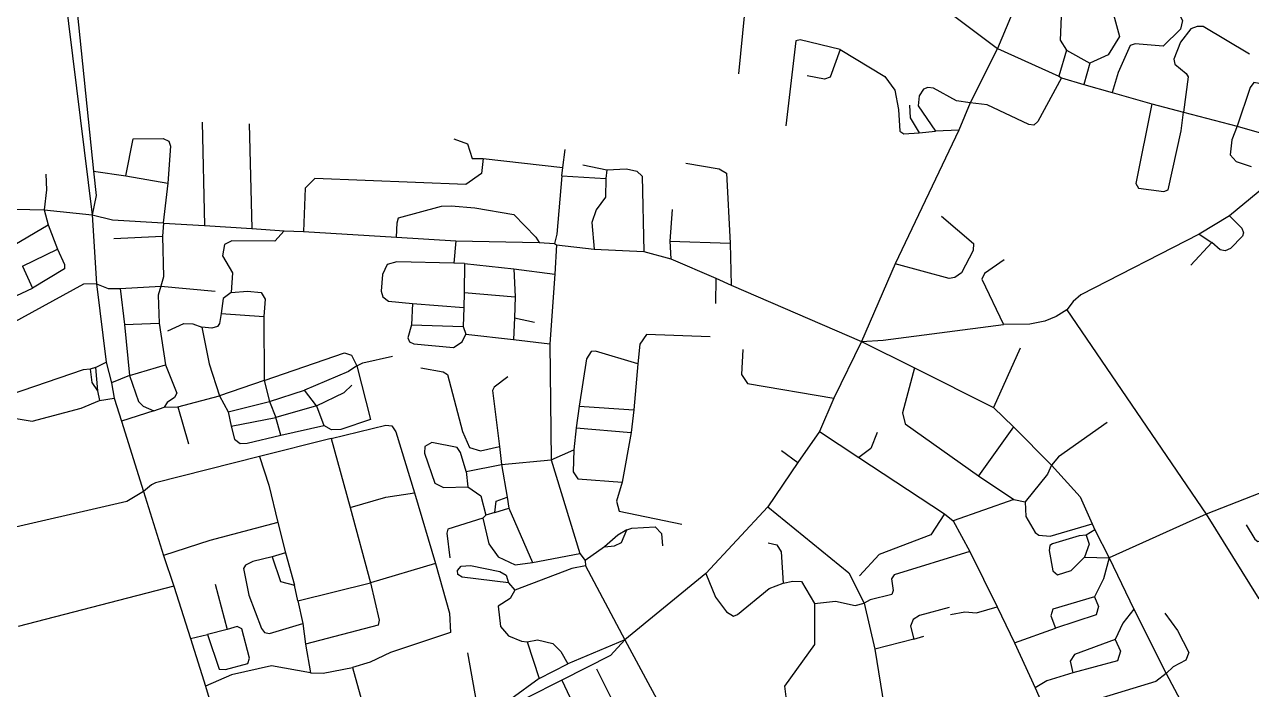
# Model space of a CAD drawing. Header units: inches. Extents: x 13511338 to 13518818, y 3653594 to 3658094.
# Drawn here: x 13515166 to 13517015, y 3655766 to 3656768 of the extents above; entities that cross this region are included whole.
import ezdxf

# ---------------------------------------------------------------- set-up
doc = ezdxf.new("R2010")
doc.units = ezdxf.units.IN
doc.header["$MEASUREMENT"] = 0

msp = doc.modelspace()

# ---------------------------------------------------------------- linework, layer by layer
for points in [[(13515240.2, 3656820.1), (13515243.6, 3656807.3), (13515270.3, 3656546.9)], [(13516675.7, 3656835.1), (13516632.5, 3656731.9)], [(13515226.7, 3656818.6), (13515268, 3656481.5)], [(13516254, 3656816.6), (13516242.2, 3656693.6)], [(13516526.1, 3656812), (13516632.5, 3656731.9)], [(13516860.7, 3656812.6), (13516906.2, 3656783.5), (13516911, 3656774.1), (13516908, 3656760.8), (13516882.1, 3656735.4), (13516840.1, 3656738.8), (13516832.2, 3656736.3), (13516814.3, 3656695.6), (13516805.2, 3656665.6)], [(13516773, 3656797.3), (13516739.1, 3656800.1), (13516728.8, 3656792.1), (13516727.1, 3656744.3), (13516736.2, 3656729.2)], [(13516773, 3656797.3), (13516807.3, 3656783.3), (13516816.2, 3656750.1), (13516799.1, 3656722.3), (13516771.4, 3656710)], [(13517012.2, 3656723.6), (13516942.6, 3656764.9), (13516933.4, 3656765.2), (13516924, 3656761.3), (13516908.3, 3656741.6), (13516898, 3656715.6), (13516899.9, 3656708.3), (13516917, 3656694.3), (13516919.9, 3656689.3), (13516912.6, 3656635.8)], [(13516395.3, 3656730.6), (13516335, 3656744.9), (13516328.5, 3656743.5), (13516313.7, 3656615.6)], [(13516395.3, 3656730.6), (13516380.5, 3656688.5), (13516372, 3656685.8), (13516345.7, 3656690.6)], [(13516395.3, 3656730.6), (13516462.6, 3656689.6), (13516477.6, 3656669.1), (13516483.3, 3656640), (13516485.2, 3656607.5), (13516491.4, 3656603.5), (13516514.4, 3656604.7)], [(13516632.5, 3656731.9), (13516591.4, 3656650)], [(13516632.5, 3656731.9), (13516724.7, 3656690.1)], [(13516736.2, 3656729.2), (13516724.7, 3656690.1)], [(13516736.2, 3656729.2), (13516771.4, 3656710)], [(13516771.4, 3656710), (13516762.7, 3656677.6)], [(13516724.7, 3656690.1), (13516728.7, 3656687.6)], [(13516591.4, 3656650), (13516570.6, 3656652.9), (13516536, 3656672.1), (13516527.3, 3656673.3), (13516520.8, 3656670.4), (13516514.5, 3656660.7), (13516512.8, 3656645.4), (13516538.8, 3656607.2)], [(13516728.7, 3656687.6), (13516693.1, 3656621.7), (13516687.3, 3656616.5), (13516679.7, 3656617.6), (13516616.7, 3656647.1), (13516591.4, 3656650)], [(13516728.7, 3656687.6), (13516762.7, 3656677.6)], [(13516762.7, 3656677.6), (13516805.2, 3656665.6)], [(13517076.3, 3656649.4), (13517026.8, 3656679.4), (13517018.7, 3656680.8), (13517013.1, 3656673.2), (13516993.5, 3656615)], [(13516805.2, 3656665.6), (13516865, 3656648.7)], [(13516499.7, 3656646.6), (13516501.1, 3656627.6), (13516514.4, 3656604.7)], [(13516591.4, 3656650), (13516574.2, 3656608.8)], [(13516865, 3656648.7), (13516841.1, 3656528.7), (13516844.8, 3656521.7), (13516883, 3656516.3), (13516889.6, 3656519.2), (13516909.4, 3656607.8), (13516912.6, 3656635.8)], [(13516865, 3656648.7), (13516912.6, 3656635.8)], [(13516912.6, 3656635.8), (13516993.5, 3656615)], [(13515434.1, 3656620.8), (13515437.4, 3656465.3)], [(13515504.7, 3656618.6), (13515508.9, 3656460.8)], [(13516574.2, 3656608.8), (13516478.5, 3656407.7)], [(13516514.4, 3656604.7), (13516538.8, 3656607.2)], [(13516574.2, 3656608.8), (13516538.8, 3656607.2)], [(13516993.5, 3656615), (13516985.7, 3656594.3), (13516983.3, 3656571.7), (13516991.9, 3656561.5), (13517014.7, 3656554.1)], [(13516993.5, 3656615), (13517058.2, 3656596.1)], [(13515319, 3656540.1), (13515329.8, 3656596), (13515375, 3656596.4), (13515383.5, 3656592.1), (13515386.2, 3656585), (13515382.1, 3656529.2)], [(13515813.2, 3656595.6), (13515833.8, 3656588.1), (13515841, 3656566.4), (13515857.6, 3656566)], [(13515977.4, 3656552.7), (13515981.2, 3656579.6)], [(13515857.6, 3656566), (13515855.1, 3656543.4), (13515831.5, 3656527), (13515603.5, 3656535.9), (13515589, 3656521.4), (13515586.6, 3656456.4)], [(13515857.6, 3656566), (13515977.4, 3656552.7)], [(13517073.7, 3656571.1), (13517056.8, 3656541.4), (13516982.2, 3656479.7)], [(13515198.6, 3656542.6), (13515199.6, 3656519), (13515196, 3656488.9)], [(13515270.3, 3656546.9), (13515274.2, 3656510.3), (13515268, 3656481.5)], [(13515270.3, 3656546.9), (13515319, 3656540.1)], [(13515975.9, 3656539.9), (13515977.4, 3656552.7)], [(13516007.7, 3656556.6), (13516043.7, 3656549.1)], [(13516043.7, 3656549.1), (13516042.2, 3656536.1)], [(13516043.7, 3656549.1), (13516073.4, 3656550.6), (13516089.1, 3656547), (13516096.9, 3656539.5), (13516099.7, 3656425.9)], [(13516162.7, 3656559.1), (13516213.2, 3656550.8), (13516224, 3656544.2), (13516229.5, 3656438.8)], [(13515319, 3656540.1), (13515382.1, 3656529.2)], [(13515382.1, 3656529.2), (13515375.2, 3656469.1)], [(13515975.9, 3656539.9), (13515968.4, 3656452), (13515964.7, 3656438.1)], [(13515975.9, 3656539.9), (13516042.2, 3656536.1)], [(13516042.2, 3656536.1), (13516041.9, 3656507.8), (13516027.8, 3656489), (13516021, 3656470), (13516024.7, 3656429.7)], [(13515130.7, 3656490.5), (13515196, 3656488.9)], [(13515196, 3656488.9), (13515268, 3656481.5)], [(13515196, 3656488.9), (13515202, 3656466.5)], [(13515726.6, 3656447.7), (13515727.8, 3656469.1), (13515729.9, 3656476.6), (13515794.7, 3656494.6), (13515809, 3656495.1), (13515845, 3656491.9), (13515903.5, 3656481.7), (13515937, 3656447.8), (13515941.7, 3656439.6)], [(13516142.2, 3656489.6), (13516138.6, 3656441.6)], [(13515268, 3656481.5), (13515298.9, 3656473.6), (13515375.2, 3656469.1)], [(13515268, 3656481.5), (13515274.8, 3656377.3)], [(13515375.7, 3656468.6), (13515374.2, 3656449.1)], [(13515375.2, 3656469.1), (13515375.7, 3656468.6)], [(13515375.7, 3656468.6), (13515437.4, 3656465.3)], [(13516548.2, 3656479.6), (13516596.1, 3656438.4), (13516595.6, 3656427.6), (13516578.4, 3656393.9), (13516568.3, 3656386.9), (13516559.6, 3656385.5), (13516478.5, 3656407.7)], [(13516982.2, 3656479.7), (13516936.6, 3656452.2)], [(13516982.2, 3656479.7), (13517000.8, 3656461.3), (13517003.4, 3656454.1), (13517001.9, 3656449), (13516983.4, 3656430.5), (13516975.6, 3656427.3), (13516968.1, 3656428.6), (13516955.3, 3656439.8)], [(13515151.4, 3656436.8), (13515202, 3656466.5)], [(13515202, 3656466.5), (13515215.8, 3656429.5)], [(13515437.4, 3656465.3), (13515508.9, 3656460.8)], [(13515557.3, 3656457.1), (13515543.7, 3656441.5), (13515478.5, 3656442.2), (13515467.6, 3656436.9), (13515464.6, 3656419.7), (13515479.5, 3656394), (13515477.4, 3656364.6)], [(13515508.9, 3656460.8), (13515557.3, 3656457.1)], [(13515557.3, 3656457.1), (13515586.6, 3656456.4)], [(13515586.6, 3656456.4), (13515726.6, 3656447.7)], [(13516936.6, 3656452.2), (13516758.2, 3656360.7), (13516746.4, 3656350.9), (13516737, 3656338.2)], [(13516936.6, 3656452.2), (13516955.3, 3656439.8)], [(13515300.7, 3656445.6), (13515374.2, 3656449.1)], [(13515374.2, 3656449.1), (13515375.7, 3656388.2), (13515371.9, 3656373.8)], [(13515726.6, 3656447.7), (13515816.4, 3656442.3)], [(13515816.4, 3656442.3), (13515813.1, 3656408.6)], [(13515816.4, 3656442.3), (13515941.7, 3656439.6)], [(13515941.7, 3656439.6), (13515964.7, 3656438.1)], [(13515964.7, 3656438.1), (13515967.7, 3656436.1)], [(13515967.7, 3656436.1), (13515965.2, 3656392.1)], [(13515967.7, 3656436.1), (13516024.7, 3656429.7)], [(13516138.6, 3656441.6), (13516229.5, 3656438.8)], [(13516138.6, 3656441.6), (13516140.3, 3656415.2)], [(13516229.5, 3656438.8), (13516231.1, 3656375.2)], [(13516955.3, 3656439.8), (13516923.7, 3656405.6)], [(13515163, 3656404.1), (13515215.8, 3656429.5)], [(13515215.8, 3656429.5), (13515226.5, 3656406.8), (13515226.5, 3656399.9), (13515178.4, 3656371)], [(13516024.7, 3656429.7), (13516099.7, 3656425.9)], [(13516099.7, 3656425.9), (13516140.3, 3656415.2)], [(13516140.3, 3656415.2), (13516207.8, 3656386.2)], [(13516642.7, 3656413.6), (13516612.7, 3656393.2), (13516608.9, 3656384.4), (13516641.6, 3656316.4)], [(13515163, 3656404.1), (13515178.4, 3656371)], [(13515813.1, 3656408.6), (13515727.1, 3656410.7), (13515712.5, 3656406.7), (13515705.8, 3656391.3), (13515703.7, 3656366.5), (13515706.3, 3656357.9), (13515714.7, 3656351.1), (13515750.7, 3656347.6)], [(13515829.3, 3656408.1), (13515813.1, 3656408.6)], [(13515829.3, 3656408.1), (13515828.6, 3656364.5)], [(13515829.3, 3656408.1), (13515903.7, 3656400)], [(13515903.7, 3656400), (13515965.2, 3656392.1)], [(13515903.7, 3656400), (13515905.5, 3656357.8)], [(13516478.5, 3656407.7), (13516427.7, 3656290.7)], [(13515274.8, 3656377.3), (13515255.3, 3656376.8), (13515146.1, 3656317.4), (13515017.2, 3656265.2), (13515012, 3656265.3), (13515008.9, 3656268.6), (13514994.9, 3656305.6)], [(13515274.8, 3656377.3), (13515289.2, 3656259.6)], [(13515274.8, 3656377.3), (13515292.2, 3656370.2), (13515310.6, 3656370.2)], [(13515965.2, 3656392.1), (13515958.1, 3656287.1)], [(13516207.8, 3656386.2), (13516207.7, 3656347.6)], [(13516207.8, 3656386.2), (13516231.1, 3656375.2)], [(13515136.9, 3656348.1), (13515146.2, 3656355.8), (13515178.4, 3656371)], [(13515310.6, 3656370.2), (13515371.9, 3656373.8)], [(13515310.6, 3656370.2), (13515316.7, 3656316.3)], [(13515371.9, 3656373.8), (13515367.7, 3656360.5), (13515369.1, 3656318.1)], [(13515371.9, 3656373.8), (13515453.7, 3656366.6)], [(13515477.4, 3656364.6), (13515465.4, 3656355.2), (13515462.8, 3656332.7)], [(13515477.4, 3656364.6), (13515502.4, 3656366.4), (13515523, 3656364.2), (13515528.7, 3656354.5), (13515526.8, 3656328.3)], [(13515828.6, 3656364.5), (13515828.4, 3656341.8)], [(13515828.6, 3656364.5), (13515905.5, 3656357.8)], [(13515905.5, 3656357.8), (13515904.5, 3656326)], [(13516231.1, 3656375.2), (13516427.7, 3656290.7)], [(13515750.7, 3656347.6), (13515749.4, 3656315.5)], [(13515750.7, 3656347.6), (13515828.4, 3656341.8)], [(13515828.4, 3656341.8), (13515827.2, 3656313.1)], [(13515462.8, 3656332.7), (13515460.3, 3656317.7), (13515457.1, 3656313), (13515448.3, 3656310.5), (13515433.2, 3656312.1)], [(13515462.8, 3656332.7), (13515526.8, 3656328.3)], [(13515526.8, 3656328.3), (13515527.3, 3656231.6)], [(13515904.5, 3656326), (13515902.9, 3656293.4)], [(13515904.5, 3656326), (13515934.7, 3656319.6)], [(13516737, 3656338.2), (13516721.1, 3656328.3), (13516704, 3656321.4), (13516681.3, 3656316.8), (13516641.6, 3656316.4)], [(13516737, 3656338.2), (13516946.9, 3656030.7)], [(13515316.7, 3656316.3), (13515369.1, 3656318.1)], [(13515316.7, 3656316.3), (13515324.4, 3656239.3)], [(13515369.1, 3656318.1), (13515378.5, 3656255.5)], [(13515382.2, 3656306.6), (13515406.3, 3656317.6), (13515420.1, 3656317), (13515433.2, 3656312.1)], [(13515433.2, 3656312.1), (13515444.5, 3656256.7), (13515459.9, 3656208.6)], [(13515749.4, 3656315.5), (13515743.9, 3656296.1), (13515746.5, 3656289.9), (13515752.7, 3656287), (13515812.7, 3656281.4), (13515825.6, 3656290), (13515831.2, 3656301.6)], [(13515749.4, 3656315.5), (13515827.2, 3656313.1)], [(13515827.2, 3656313.1), (13515831.2, 3656301.6)], [(13515831.2, 3656301.6), (13515902.9, 3656293.4)], [(13516427.7, 3656290.7), (13516460.1, 3656292.8), (13516641.6, 3656316.4)], [(13515902.9, 3656293.4), (13515958.1, 3656287.1)], [(13515958.1, 3656287.1), (13515960.1, 3656112.3)], [(13516199.7, 3656297.6), (13516103.5, 3656301), (13516093.3, 3656286.6), (13516090.5, 3656256.9)], [(13516427.7, 3656290.7), (13516385.7, 3656205.1)], [(13516427.7, 3656290.7), (13516507.3, 3656250.7)], [(13515527.3, 3656231.6), (13515648.2, 3656273.5), (13515659.2, 3656269.8), (13515667.2, 3656254.1)], [(13515667.2, 3656254.1), (13515676.2, 3656258.5), (13515720.7, 3656268.6)], [(13516090.5, 3656256.9), (13516026.7, 3656276), (13516020.2, 3656275.3), (13516013.3, 3656264.6), (13516002.3, 3656193.4)], [(13516248.7, 3656278.6), (13516246.9, 3656241), (13516255.7, 3656227.5), (13516385.7, 3656205.1)], [(13516666.7, 3656280.6), (13516626.5, 3656191)], [(13515265.2, 3656249.1), (13515254.6, 3656247.7), (13515144.8, 3656210.4), (13515139.7, 3656206.4), (13515139.6, 3656199.6), (13515150.4, 3656175), (13515177.7, 3656170.7), (13515251.6, 3656190.3), (13515279.2, 3656201.6)], [(13515273.2, 3656251.6), (13515265.2, 3656249.1)], [(13515265.2, 3656249.1), (13515267.6, 3656228.8), (13515276, 3656216.5)], [(13515273.2, 3656251.6), (13515289.2, 3656259.6)], [(13515273.2, 3656251.6), (13515276, 3656216.5)], [(13515289.2, 3656259.6), (13515297.2, 3656228.1)], [(13515324.4, 3656239.3), (13515378.5, 3656255.5)], [(13515378.5, 3656255.5), (13515395.8, 3656212.8), (13515392.5, 3656206.2), (13515381, 3656198.5), (13515376.7, 3656191.6)], [(13515667.2, 3656254.1), (13515654.6, 3656245.4), (13515588.3, 3656217.4)], [(13515667.2, 3656254.1), (13515687.7, 3656173), (13515643, 3656157.9), (13515628.7, 3656157.4), (13515617.4, 3656164)], [(13515763.7, 3656251.1), (13515797.1, 3656245), (13515803.9, 3656240.9), (13515826.5, 3656154.8), (13515836.6, 3656131), (13515853.6, 3656125.9), (13515882.1, 3656132.4)], [(13516090.5, 3656256.9), (13516084.5, 3656187.5)], [(13516507.3, 3656250.7), (13516489.3, 3656182.9), (13516493.5, 3656166.8), (13516603.6, 3656088)], [(13516507.3, 3656250.7), (13516626.5, 3656191)], [(13515324.4, 3656239.3), (13515297.2, 3656228.1)], [(13515297.2, 3656228.1), (13515301.2, 3656205.1)], [(13515324.4, 3656239.3), (13515338.2, 3656200), (13515345.2, 3656193.4), (13515361.2, 3656186.1)], [(13515527.3, 3656231.6), (13515459.9, 3656208.6)], [(13515527.3, 3656231.6), (13515535.5, 3656200.2)], [(13515894.7, 3656237.6), (13515874.2, 3656221.9), (13515871.7, 3656216.7), (13515882.1, 3656132.4)], [(13515276, 3656216.5), (13515279.2, 3656201.6)], [(13515535.5, 3656200.2), (13515588.3, 3656217.4)], [(13515606.3, 3656193.8), (13515588.3, 3656217.4)], [(13515606.3, 3656193.8), (13515648.1, 3656213.7), (13515659.7, 3656224.6)], [(13515279.2, 3656201.6), (13515301.2, 3656205.1)], [(13515301.2, 3656205.1), (13515312.2, 3656170.4)], [(13515361.2, 3656186.1), (13515376.7, 3656191.6)], [(13515376.7, 3656191.6), (13515397.2, 3656192.1)], [(13515397.2, 3656192.1), (13515459.9, 3656208.6)], [(13515397.2, 3656192.1), (13515413.2, 3656136.6)], [(13515459.9, 3656208.6), (13515473, 3656184.8)], [(13515473, 3656184.8), (13515535.5, 3656200.2)], [(13515535.5, 3656200.2), (13515545.2, 3656176.3)], [(13515606.3, 3656193.8), (13515545.2, 3656176.3)], [(13515606.3, 3656193.8), (13515617.4, 3656164)], [(13516002.3, 3656193.4), (13515997.7, 3656160.4)], [(13516002.3, 3656193.4), (13516084.5, 3656187.5)], [(13516385.7, 3656205.1), (13516364.2, 3656155.1)], [(13516626.5, 3656191), (13516656.4, 3656161.8)], [(13515361.2, 3656186.1), (13515312.2, 3656170.4)], [(13515473, 3656184.8), (13515477.4, 3656162.8)], [(13515477.4, 3656162.8), (13515545.2, 3656176.3)], [(13515552.4, 3656149.6), (13515545.2, 3656176.3)], [(13516084.5, 3656187.5), (13516080.6, 3656153.6)], [(13515312.2, 3656170.4), (13515345.6, 3656064.4)], [(13515477.4, 3656162.8), (13515482.9, 3656143.7), (13515491.3, 3656136.8), (13515501.6, 3656137.2), (13515552.4, 3656149.6)], [(13515552.4, 3656149.6), (13515617.4, 3656164)], [(13515628.2, 3656144.4), (13515710.6, 3656164.7), (13515719.6, 3656163.3), (13515726, 3656154.7), (13515753.7, 3656062.5)], [(13515997.7, 3656160.4), (13515994.2, 3656127.3)], [(13515997.7, 3656160.4), (13516080.6, 3656153.6)], [(13516080.6, 3656153.6), (13516067, 3656078.7)], [(13516364.2, 3656155.1), (13516331.7, 3656108.1)], [(13516364.2, 3656155.1), (13516423.5, 3656115.8)], [(13516451.2, 3656153.6), (13516441.8, 3656129.3), (13516423.5, 3656115.8)], [(13516656.4, 3656161.8), (13516603.6, 3656088)], [(13516656.4, 3656161.8), (13516713.9, 3656104.5)], [(13516797.7, 3656168.6), (13516724.3, 3656116.9), (13516713.9, 3656104.5)], [(13515628.2, 3656144.4), (13515520.1, 3656117.2)], [(13515628.2, 3656144.4), (13515657.2, 3656040.4)], [(13515831.8, 3656094.8), (13515823.4, 3656123.2), (13515818, 3656130.9), (13515780.1, 3656138.5), (13515769.4, 3656132.6), (13515768.9, 3656122.5), (13515784.4, 3656077), (13515797.4, 3656070.7), (13515834.1, 3656071.8)], [(13515520.1, 3656117.2), (13515363.7, 3656077.8), (13515357.4, 3656074.9), (13515345.6, 3656064.4)], [(13515520.1, 3656117.2), (13515534.4, 3656074), (13515547.9, 3656017.9)], [(13515882.1, 3656132.4), (13515885, 3656105.4)], [(13515960.1, 3656112.3), (13515994.2, 3656127.3)], [(13515994.2, 3656127.3), (13515992.8, 3656094.2), (13516000.3, 3656083.7), (13516067, 3656078.7)], [(13516307.2, 3656126.6), (13516331.7, 3656108.1)], [(13517189.6, 3656117.2), (13517094.7, 3656088.2), (13516946.9, 3656030.7)], [(13515831.8, 3656094.8), (13515885, 3656105.4)], [(13515885, 3656105.4), (13515960.1, 3656112.3)], [(13515885, 3656105.4), (13515893.5, 3656056)], [(13515960.1, 3656112.3), (13516003.2, 3655971.1)], [(13516331.7, 3656108.1), (13516286.6, 3656041.3)], [(13516423.5, 3656115.8), (13516552.4, 3656031)], [(13516713.9, 3656104.5), (13516707.9, 3656091), (13516674.3, 3656049)], [(13516713.9, 3656104.5), (13516757, 3656056.8), (13516775.2, 3656016.1)], [(13515831.8, 3656094.8), (13515834.1, 3656071.8)], [(13516603.6, 3656088), (13516657, 3656052.6)], [(13515345.6, 3656064.4), (13515320.2, 3656049.5), (13515112.8, 3656002.1)], [(13515345.6, 3656064.4), (13515375.5, 3655968)], [(13515657.2, 3656040.4), (13515710.8, 3656056.3), (13515753.7, 3656062.5)], [(13515753.7, 3656062.5), (13515785.5, 3655956.2)], [(13515834.1, 3656071.8), (13515853.9, 3656057.9), (13515861.2, 3656029.1)], [(13516067, 3656078.7), (13516058.2, 3656050), (13516062.3, 3656034.8), (13516156.7, 3656015.6)], [(13515875.2, 3656033.1), (13515877.2, 3656050), (13515893.5, 3656056)], [(13515893.5, 3656056), (13515896.2, 3656039.6)], [(13516657, 3656052.6), (13516565.8, 3656020.6)], [(13516657, 3656052.6), (13516674.3, 3656049)], [(13516674.3, 3656049), (13516675, 3656027.2), (13516689.4, 3656003), (13516694.7, 3655998.8), (13516711.6, 3655997.3), (13516775.2, 3656016.1)], [(13515657.2, 3656040.4), (13515687.5, 3655927)], [(13515856.7, 3656024.6), (13515804.4, 3656008), (13515802.8, 3656001.7), (13515807.2, 3655964.6)], [(13515861.2, 3656029.1), (13515856.7, 3656024.6)], [(13515856.7, 3656024.6), (13515865.7, 3655985.8), (13515880.1, 3655966.2), (13515905.6, 3655954.1), (13515931.9, 3655957.5)], [(13515875.2, 3656033.1), (13515861.2, 3656029.1)], [(13515875.2, 3656033.1), (13515896.2, 3656039.6)], [(13515896.2, 3656039.6), (13515931.9, 3655957.5)], [(13516286.6, 3656041.3), (13516192.8, 3655941)], [(13516286.6, 3656041.3), (13516408.4, 3655942.3), (13516431.3, 3655896.3)], [(13516552.4, 3656031), (13516531.9, 3655999.4), (13516453.9, 3655969.7), (13516424.7, 3655937.6)], [(13516552.4, 3656031), (13516565.8, 3656020.6)], [(13516946.9, 3656030.7), (13516800.8, 3655964.6)], [(13516946.9, 3656030.7), (13517026.2, 3655903)], [(13515547.9, 3656017.9), (13515445.3, 3655990.9), (13515375.5, 3655968)], [(13515547.9, 3656017.9), (13515559.4, 3655972.3)], [(13516040.1, 3655981.1), (13516055.1, 3655982.8), (13516066.1, 3655987.9), (13516074.1, 3656006.8)], [(13516074.1, 3656006.8), (13516060.5, 3655999.1), (13516040.1, 3655981.1)], [(13516074.1, 3656006.8), (13516081.2, 3656009.5), (13516116.5, 3656011.5), (13516126.1, 3656001.4), (13516127.7, 3655982.6)], [(13516565.8, 3656020.6), (13516591, 3655974.1)], [(13516779.2, 3656007.1), (13516766.2, 3655999.1)], [(13516775.2, 3656016.1), (13516779.2, 3656007.1)], [(13516779.2, 3656007.1), (13516800.8, 3655964.6)], [(13517007.2, 3656014.6), (13517020.3, 3655992.7), (13517024.7, 3655989.1), (13517089.6, 3656007.5), (13517098.6, 3656005.4), (13517109.2, 3655996.7), (13517124.7, 3655990.7)], [(13516286.7, 3655987.1), (13516299.9, 3655984.2), (13516306.6, 3655973.6), (13516309.5, 3655926.6)], [(13516766.2, 3655999.1), (13516755.3, 3655998.1), (13516715.1, 3655986), (13516711.4, 3655983.1), (13516710.1, 3655975.8), (13516715.8, 3655945.2), (13516722.8, 3655938.9), (13516743.5, 3655945.5), (13516763.4, 3655965.7)], [(13516766.2, 3655999.1), (13516770.4, 3655985.2), (13516763.4, 3655965.7)], [(13515559.4, 3655972.3), (13515539.5, 3655966.2)], [(13515559.4, 3655972.3), (13515573.1, 3655923.4)], [(13515931.9, 3655957.5), (13516003.2, 3655971.1)], [(13516003.2, 3655971.1), (13516011.2, 3655960.6)], [(13516040.1, 3655981.1), (13516011.2, 3655960.6)], [(13516591, 3655974.1), (13516476.8, 3655939.2), (13516472.5, 3655933), (13516475.2, 3655915.3), (13516473.1, 3655909.7), (13516440.8, 3655901.5), (13516431.3, 3655896.3)], [(13516591, 3655974.1), (13516631.8, 3655891.1)], [(13515375.5, 3655968), (13515391.3, 3655922.2)], [(13515539.5, 3655966.2), (13515510.1, 3655959.2), (13515499.3, 3655953.6), (13515496.2, 3655948.5), (13515504.4, 3655908.7), (13515523.6, 3655858.1), (13515528.1, 3655852.2), (13515535.6, 3655850.8), (13515585.6, 3655865.9)], [(13515539.5, 3655966.2), (13515552.1, 3655929), (13515573.1, 3655923.4)], [(13515785.5, 3655956.2), (13515806.9, 3655881.5), (13515808.4, 3655852.1), (13515717.6, 3655822.2), (13515687.2, 3655807.6), (13515660.6, 3655799.5)], [(13515785.5, 3655956.2), (13515687.5, 3655927)], [(13515895.7, 3655927.1), (13515825.9, 3655935.5), (13515819.4, 3655939.7), (13515818.5, 3655945.9), (13515824.2, 3655952.3), (13515838.5, 3655953.4), (13515882.4, 3655944.2), (13515892.3, 3655938.4), (13515895.7, 3655927.1)], [(13516011.7, 3655952.6), (13515991.1, 3655948.8), (13515905.2, 3655916.1)], [(13516011.2, 3655960.6), (13516011.7, 3655952.6)], [(13516011.7, 3655952.6), (13516070.9, 3655841.3)], [(13516763.4, 3655965.7), (13516800.8, 3655964.6)], [(13516800.8, 3655964.6), (13516792.4, 3655933.2), (13516778.4, 3655906.2)], [(13516800.8, 3655964.6), (13516837.7, 3655887.3)], [(13516192.8, 3655941), (13516070.9, 3655841.3)], [(13516192.8, 3655941), (13516207.5, 3655905.7), (13516224, 3655883.5), (13516234.7, 3655877), (13516240.9, 3655879.2), (13516288.5, 3655918.4), (13516309.5, 3655926.6)], [(13515391.3, 3655922.2), (13515156.7, 3655861.1)], [(13515391.3, 3655922.2), (13515416.2, 3655843)], [(13515453.4, 3655925.1), (13515471.6, 3655856.8)], [(13515578.1, 3655900.1), (13515573.1, 3655923.4)], [(13515578.1, 3655900.1), (13515687.5, 3655927)], [(13515687.5, 3655927), (13515700.5, 3655870.6), (13515699.1, 3655863.1), (13515589.8, 3655834.8)], [(13515905.2, 3655916.1), (13515897.9, 3655903.4), (13515880.1, 3655891.9), (13515883.7, 3655861.2), (13515895.8, 3655847.4), (13515915.2, 3655839.1), (13515923.8, 3655838.3)], [(13515895.7, 3655927.1), (13515905.2, 3655916.1)], [(13516309.5, 3655926.6), (13516323.8, 3655929.7), (13516337.3, 3655929), (13516356.9, 3655896)], [(13515578.1, 3655900.1), (13515585.6, 3655865.9)], [(13516356.9, 3655896), (13516356.9, 3655834.2), (13516311.4, 3655771.4), (13516313.6, 3655755.5), (13516319.9, 3655741.1)], [(13516356.9, 3655896), (13516388.5, 3655899.3), (13516417.8, 3655893), (13516431.3, 3655896.3)], [(13516431.3, 3655896.3), (13516447.6, 3655827.1)], [(13516778.4, 3655906.2), (13516715.9, 3655887.4), (13516713, 3655877.6), (13516720, 3655858.6)], [(13516778.4, 3655906.2), (13516784.6, 3655891.5), (13516781.1, 3655878.7), (13516720, 3655858.6)], [(13516559.7, 3655890.1), (13516515.1, 3655877.8), (13516505.5, 3655871.9), (13516501.6, 3655861.7), (13516506.6, 3655842.2)], [(13516561.7, 3655879.6), (13516583.2, 3655883.2), (13516601, 3655882), (13516631.8, 3655891.1)], [(13516631.8, 3655891.1), (13516657.9, 3655836.8)], [(13516837.7, 3655887.3), (13516821.3, 3655866.1), (13516809.7, 3655841.5)], [(13516837.7, 3655887.3), (13516886.8, 3655790.5)], [(13516884.7, 3655881.6), (13516903.6, 3655855.5), (13516920.8, 3655821.9), (13516916.2, 3655810.6), (13516897.2, 3655800.5), (13516886.8, 3655790.5)], [(13515442.2, 3655849.2), (13515459.7, 3655796.8), (13515468.9, 3655796.6), (13515502.7, 3655805.8), (13515505.1, 3655813.6), (13515493.6, 3655858), (13515486.5, 3655861.3), (13515471.6, 3655856.8)], [(13515585.6, 3655865.9), (13515589.8, 3655834.8)], [(13516657.9, 3655836.8), (13516720, 3655858.6)], [(13515416.2, 3655843), (13515442.2, 3655849.2)], [(13515416.2, 3655843), (13515439, 3655771.4)], [(13515471.6, 3655856.8), (13515442.2, 3655849.2)], [(13515923.8, 3655838.3), (13515939.1, 3655841.1), (13515962.5, 3655835.8), (13515974.3, 3655823.5), (13515985, 3655805)], [(13516070.9, 3655841.3), (13516049.2, 3655817.5), (13515975.9, 3655780.6)], [(13516070.9, 3655841.3), (13515985, 3655805)], [(13516070.9, 3655841.3), (13516122.7, 3655745.1)], [(13516506.6, 3655842.2), (13516447.6, 3655827.1)], [(13516506.6, 3655842.2), (13516521.7, 3655846.6)], [(13516809.7, 3655841.5), (13516748.3, 3655818.9), (13516742, 3655808.9), (13516746.1, 3655791.6)], [(13516809.7, 3655841.5), (13516817.6, 3655824.2), (13516813.3, 3655809.6), (13516746.1, 3655791.6)], [(13515589.8, 3655834.8), (13515597, 3655791.6)], [(13515833.7, 3655821.6), (13515847.2, 3655745.7)], [(13515923.8, 3655838.3), (13515941.8, 3655782.8)], [(13516447.6, 3655827.1), (13516467.1, 3655706.4)], [(13516657.9, 3655836.8), (13516689.3, 3655768.9)], [(13515941.8, 3655782.8), (13515985, 3655805)], [(13515597, 3655791.6), (13515538.2, 3655802.1), (13515478.2, 3655788.7), (13515439, 3655771.4)], [(13515597, 3655791.6), (13515616.1, 3655790.9), (13515660.6, 3655799.5)], [(13515660.6, 3655799.5), (13515683.6, 3655716)], [(13516028.2, 3655797.6), (13516050.7, 3655752.2), (13516057.4, 3655743.5)], [(13516746.1, 3655791.6), (13516707, 3655779.5), (13516689.3, 3655768.9)], [(13516886.8, 3655790.5), (13516871.2, 3655778.4), (13516755.7, 3655743.1)], [(13516886.8, 3655790.5), (13516907.8, 3655750.8)], [(13515439, 3655771.4), (13515470.2, 3655667.1)], [(13515941.8, 3655782.8), (13515898.9, 3655752)], [(13515975.9, 3655780.6), (13515922.3, 3655753.6), (13515898.9, 3655752)], [(13515975.9, 3655780.6), (13516003.8, 3655721.6)], [(13516689.3, 3655768.9), (13516715.3, 3655709.6)]]:
    msp.add_lwpolyline(points)

doc.saveas('drawing.dxf')
